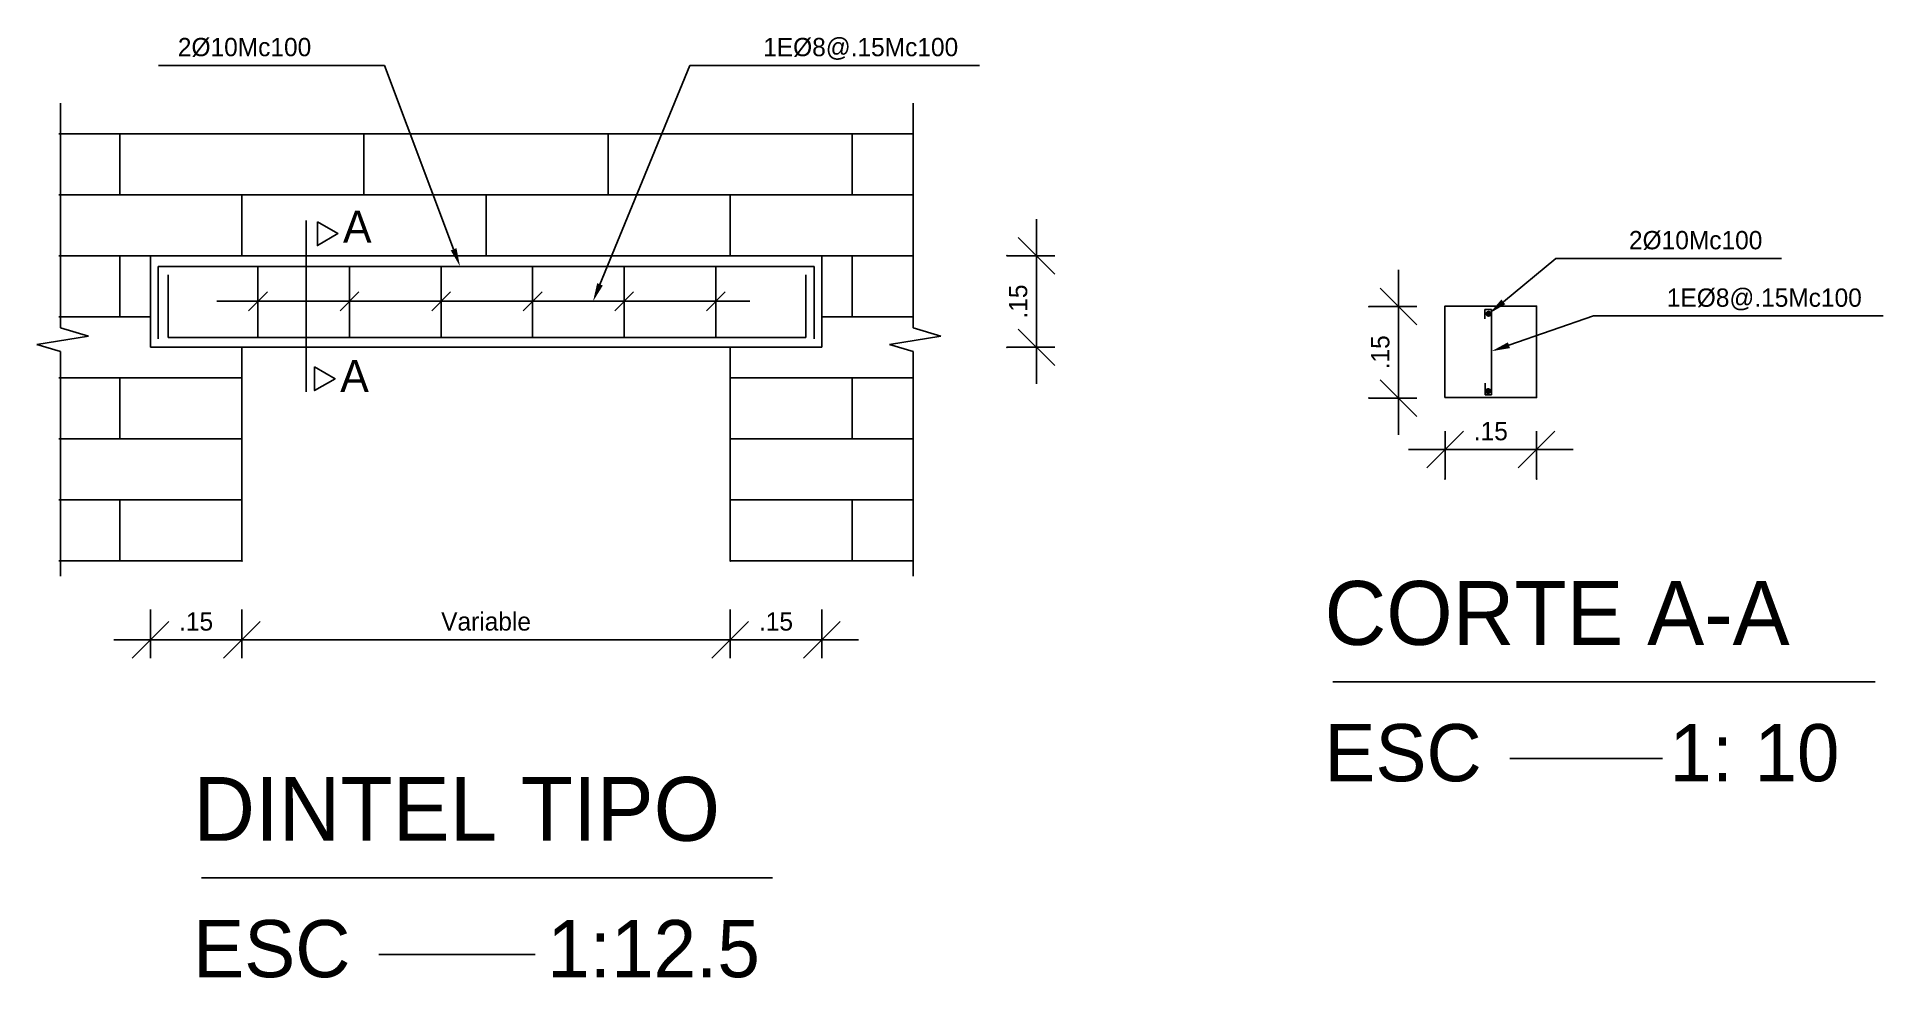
# Model space of a CAD drawing. Extents: x 0.23 to 3.25, y 0.2 to 1.74.
import ezdxf
from ezdxf.enums import TextEntityAlignment as Align

# ---------------------------------------------------------------- set-up
doc = ezdxf.new("R2010")
doc.units = 0
doc.layers.get('0').update_dxf_attribs({"linetype": 'CONTINUOUS'})
for name, color, linetype in [('ACERO', 5, 'CONTINUOUS'), ('CORTAR', 5, 'CONTINUOUS'), ('COTAS', 4, 'CONTINUOUS'), ('ESTRIBOS', 3, 'CONTINUOUS'), ('LEYENDAS', 6, 'CONTINUOUS'), ('VIGAS', 2, 'CONTINUOUS')]:
    doc.layers.add(name, color=color, linetype=linetype)

msp = doc.modelspace()

# ---------------------------------------------------------------- linework, layer by layer
at = {"color": 0}
for p, q in [((0.6691, 1.4427), (0.6691, 1.1617)), ((0.5228, 1.3102), (1.396, 1.3102)), ((0.5748, 1.2948), (0.6055, 1.3255)), ((0.7248, 1.2948), (0.7555, 1.3255)), ((0.8748, 1.2948), (0.9055, 1.3255)), ((1.0248, 1.2948), (1.0555, 1.3255)), ((1.1748, 1.2948), (1.2055, 1.3255)), ((1.3248, 1.2948), (1.3555, 1.3255))]:
    msp.add_line(p, q, dxfattribs=at)
for points in [[(0.6874, 1.4404), (0.6874, 1.4015), (0.721, 1.421)], [(0.6828, 1.2028), (0.6828, 1.164), (0.7165, 1.1834)]]:
    msp.add_lwpolyline(points, close=True, dxfattribs=at)
at = {"color": 0, "linetype": 'BYBLOCK'}
msp.add_point((0.5638, 0.8848), dxfattribs=at)
at = {"layer": 'ACERO', "color": 0}
for p, q in [((0.4268, 1.3673), (1.5011, 1.3673)), ((0.4268, 1.2485), (0.4268, 1.3673)), ((1.5011, 1.3673), (1.5011, 1.2485)), ((0.4428, 1.3536), (0.4428, 1.2508)), ((1.4874, 1.2508), (1.4874, 1.3536)), ((2.6003, 1.2967), (2.6112, 1.2967)), ((2.6003, 1.2817), (2.6003, 1.2967)), ((2.6112, 1.2967), (2.6112, 1.1572)), ((0.4428, 1.2508), (1.4874, 1.2508)), ((2.6007, 1.1572), (2.6007, 1.1762)), ((2.6112, 1.1572), (2.6007, 1.1572))]:
    msp.add_line(p, q, dxfattribs=at)
msp.add_lwpolyline([(2.5348, 1.1524), (2.5348, 1.3024), (2.6848, 1.3024), (2.6848, 1.1524)], close=True, dxfattribs=at)
at = {"layer": 'ACERO', "color": 0, "const_width": 0.005}
for points in [[(2.6037, 1.2897, 1), (2.6087, 1.2897, 1)], [(2.603, 1.1631, 1), (2.608, 1.1631, 1)]]:
    msp.add_lwpolyline(points, format="xyb", close=True, dxfattribs=at)
at = {"layer": 'CORTAR', "color": 0}
for p, q in [((0.2668, 1.6346), (0.2668, 1.2668)), ((1.6634, 1.6346), (1.6634, 1.2668)), ((0.3125, 1.2531), (0.228, 1.2393)), ((0.2668, 1.2668), (0.3125, 1.2531)), ((1.7091, 1.2531), (1.6245, 1.2393)), ((1.6634, 1.2668), (1.7091, 1.2531)), ((0.228, 1.2393), (0.2668, 1.2279)), ((0.2668, 1.2279), (0.2668, 0.8601)), ((1.6245, 1.2393), (1.6634, 1.2279)), ((1.6634, 1.2279), (1.6634, 0.8601))]:
    msp.add_line(p, q, dxfattribs=at)
at = {"layer": 'COTAS', "color": 0}
for p, q in [((0.7674, 1.6967), (0.4274, 1.6967)), ((0.7974, 1.6967), (0.7674, 1.6967)), ((0.9106, 1.3954), (0.7974, 1.6967)), ((1.1504, 1.3379), (1.2978, 1.6967)), ((1.2978, 1.6967), (1.3278, 1.6967)), ((1.3278, 1.6967), (1.7721, 1.6967)), ((1.8654, 1.3848), (1.8654, 1.2348)), ((2.6304, 1.3093), (2.7162, 1.3804)), ((2.7162, 1.3804), (2.7462, 1.3804)), ((2.7462, 1.3804), (3.0862, 1.3804)), ((2.4587, 1.3016), (2.4587, 1.1516)), ((2.6395, 1.2382), (2.7782, 1.2862)), ((2.7782, 1.2862), (2.8082, 1.2862)), ((2.8082, 1.2862), (3.2525, 1.2862)), ((2.5349, 1.0675), (2.6849, 1.0675)), ((0.4138, 0.7557), (0.5638, 0.7557)), ((1.3638, 0.7557), (1.5138, 0.7557)), ((2.6412, 0.5614), (2.8914, 0.5614)), ((0.7879, 0.2403), (1.0441, 0.2403))]:
    msp.add_line(p, q, dxfattribs=at)
at = {"layer": 'COTAS', "color": 0, "linetype": 'BYBLOCK'}
for p, q in [((1.8654, 1.3848), (1.8654, 1.4448)), ((1.8954, 1.3548), (1.8354, 1.4148)), ((1.817, 1.3848), (1.8954, 1.3848)), ((2.4587, 1.3016), (2.4587, 1.3616)), ((2.4887, 1.2716), (2.4287, 1.3316)), ((2.4103, 1.3016), (2.4887, 1.3016)), ((1.8954, 1.2048), (1.8354, 1.2648)), ((1.817, 1.2348), (1.8954, 1.2348)), ((1.8654, 1.2348), (1.8654, 1.1748)), ((2.4887, 1.1216), (2.4287, 1.1816)), ((2.4103, 1.1516), (2.4887, 1.1516)), ((2.4587, 1.1516), (2.4587, 1.0916)), ((2.5049, 1.0375), (2.5649, 1.0975)), ((2.5349, 1.0191), (2.5349, 1.0975)), ((2.6549, 1.0375), (2.7149, 1.0975)), ((2.6849, 1.0191), (2.6849, 1.0975)), ((2.5349, 1.0675), (2.4749, 1.0675)), ((2.6849, 1.0675), (2.7449, 1.0675)), ((0.4138, 0.8052), (0.4138, 0.7257)), ((0.5638, 0.8052), (0.5638, 0.7257)), ((1.3638, 0.8052), (1.3638, 0.7257)), ((1.5138, 0.8052), (1.5138, 0.7257)), ((0.3838, 0.7257), (0.4438, 0.7857)), ((0.5338, 0.7257), (0.5938, 0.7857)), ((0.5338, 0.7257), (0.5938, 0.7857)), ((0.5638, 0.7557), (0.5638, 0.7857)), ((1.3338, 0.7257), (1.3938, 0.7857)), ((1.3338, 0.7257), (1.3938, 0.7857)), ((1.3638, 0.7557), (1.3638, 0.7857)), ((1.4838, 0.7257), (1.5438, 0.7857)), ((0.4138, 0.7557), (0.3538, 0.7557)), ((0.5638, 0.7557), (0.6238, 0.7557)), ((0.5638, 0.7557), (1.3638, 0.7557)), ((1.3638, 0.7557), (1.3038, 0.7557)), ((1.5138, 0.7557), (1.5738, 0.7557))]:
    msp.add_line(p, q, dxfattribs=at)
for p in [(1.817, 1.3848), (2.4103, 1.3016), (1.817, 1.2348), (1.8654, 1.2348), (2.4103, 1.1516), (2.4587, 1.1516), (2.6849, 1.0675), (2.5349, 1.0191), (2.6849, 1.0191), (0.4138, 0.7557), (0.4138, 0.7557), (0.5638, 0.7557), (1.3638, 0.7557), (1.3638, 0.7557), (1.5138, 0.7557), (1.5138, 0.7557)]:
    msp.add_point(p, dxfattribs=at)
at = {"layer": 'COTAS', "color": 0}
for points in [[(0.9153, 1.3971), (0.9059, 1.3936), (0.9212, 1.3673)], [(1.1551, 1.336), (1.1458, 1.3398), (1.1391, 1.3102)], [(2.6336, 1.3054), (2.6272, 1.3131), (2.6073, 1.2901)], [(2.6412, 1.2335), (2.6379, 1.243), (2.6112, 1.2284)]]:
    msp.add_solid(points, dxfattribs=at)
at = {"layer": 'ESTRIBOS', "color": 0}
for p, q in [((0.5901, 1.2508), (0.5901, 1.3673)), ((0.7401, 1.2508), (0.7401, 1.3673)), ((0.8901, 1.2508), (0.8901, 1.3673)), ((1.0401, 1.2508), (1.0401, 1.3673)), ((1.1901, 1.2508), (1.1901, 1.3673)), ((1.3401, 1.2508), (1.3401, 1.3673))]:
    msp.add_line(p, q, dxfattribs=at)
at = {"layer": 'LEYENDAS', "color": 0}
for p, q in [((2.351, 0.6865), (3.2397, 0.6865)), ((0.4977, 0.3655), (1.4331, 0.3655))]:
    msp.add_line(p, q, dxfattribs=at)
at = {"layer": 'VIGAS', "color": 0}
for p, q in [((0.2638, 1.5848), (1.6638, 1.5848)), ((0.3638, 1.5848), (0.3638, 1.4848)), ((0.7638, 1.5848), (0.7638, 1.4848)), ((1.1638, 1.5848), (1.1638, 1.4848)), ((1.5638, 1.5848), (1.5638, 1.4848)), ((0.2638, 1.4848), (1.6638, 1.4848)), ((0.5638, 1.4848), (0.5638, 1.3848)), ((0.9638, 1.4848), (0.9638, 1.3848)), ((1.3638, 1.4848), (1.3638, 1.3848)), ((0.2638, 1.3848), (1.6638, 1.3848)), ((0.3638, 1.3848), (0.3638, 1.2848)), ((0.4138, 1.3848), (0.4138, 1.2348)), ((1.5138, 1.3848), (1.5138, 1.2348)), ((1.5638, 1.3848), (1.5638, 1.2848)), ((0.2638, 1.2848), (0.4138, 1.2848)), ((1.5138, 1.2848), (1.6638, 1.2848)), ((0.4138, 1.2348), (1.5138, 1.2348)), ((0.5638, 1.2348), (0.5638, 0.8848)), ((1.3638, 1.2348), (1.3638, 0.8848)), ((0.2638, 1.1848), (0.5638, 1.1848)), ((0.3638, 1.1848), (0.3638, 1.0848)), ((1.3638, 1.1848), (1.6638, 1.1848)), ((1.5638, 1.1848), (1.5638, 1.0848)), ((0.2638, 1.0848), (0.5638, 1.0848)), ((1.3638, 1.0848), (1.6638, 1.0848)), ((0.2638, 0.9848), (0.5638, 0.9848)), ((0.3638, 0.9848), (0.3638, 0.8848)), ((1.3638, 0.9848), (1.6638, 0.9848)), ((1.5638, 0.9848), (1.5638, 0.8848)), ((0.2638, 0.8848), (0.5638, 0.8848)), ((1.3638, 0.8848), (1.6638, 0.8848))]:
    msp.add_line(p, q, dxfattribs=at)
at = {"layer": 'VIGAS', "color": 0, "linetype": 'BYBLOCK'}
msp.add_point((1.3638, 0.8848), dxfattribs=at)

# ---------------------------------------------------------------- texts
at = {"color": 0}
for p in [(0.7294, 1.4062), (0.7249, 1.1617)]:
    msp.add_text('A', height=0.0525, dxfattribs=at).set_placement(p)
at = {"layer": 'COTAS', "color": 0}
msp.add_text('2%%c10Mc100', height=0.03, dxfattribs=at).set_placement((0.6774, 1.7267), align=Align.MIDDLE_RIGHT)
for s, p in [('1E%%c8@.15Mc100', (1.4178, 1.7267)), ('2%%c10Mc100', (2.8362, 1.4104)), ('1E%%c8@.15Mc100', (2.8982, 1.3162))]:
    msp.add_text(s, height=0.03, dxfattribs=at).set_placement(p, align=Align.MIDDLE_LEFT)
at = {"layer": 'COTAS', "color": 0, "linetype": 'BYBLOCK'}
for p in [(1.8354, 1.3098), (2.4287, 1.2266)]:
    msp.add_text('.15', height=0.03, rotation=90, dxfattribs=at).set_placement(p, align=Align.MIDDLE_CENTER)
for s, p in [('.15', (2.6099, 1.0975)), ('.15', (0.4888, 0.7857)), ('Variable', (0.9638, 0.7857)), ('.15', (1.4388, 0.7857))]:
    msp.add_text(s, height=0.03, dxfattribs=at).set_placement(p, align=Align.MIDDLE_CENTER)
at = {"layer": 'COTAS', "color": 0}
for s, p in [('ESC', (2.3373, 0.5238)), ('1: 10', (2.9024, 0.5238)), ('ESC', (0.484, 0.2028)), ('1:12.5', (1.0641, 0.2028))]:
    msp.add_text(s, height=0.09369, dxfattribs=at).set_placement(p)
at = {"layer": 'LEYENDAS', "color": 0}
for s, height, p in [('CORTE A-A', 0.10464, (2.3375, 0.7473)), ('DINTEL TIPO', 0.104641, (0.4842, 0.4263))]:
    msp.add_text(s, height=height, dxfattribs=at).set_placement(p)

doc.saveas('drawing.dxf')
